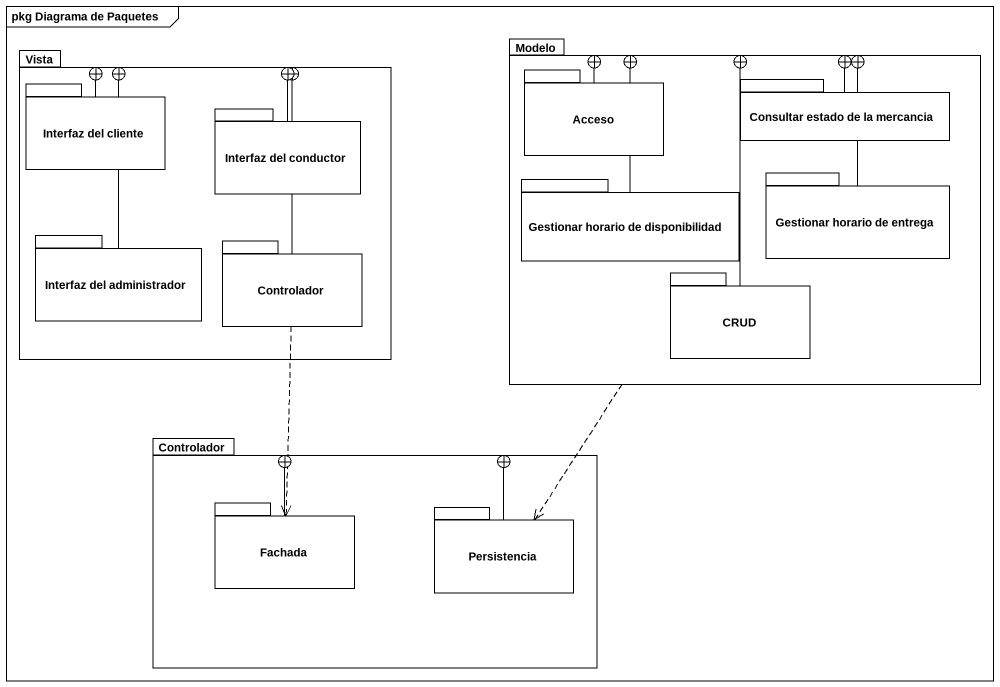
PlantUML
@startuml
mainframe pkg Diagrama de Paquetes
package Vista {
  package "Interfaz del cliente" as Interfaz_del_cliente {
  }
  package "Interfaz del conductor" as Interfaz_del_conductor {
  }
  package "Interfaz del administrador" as Interfaz_del_administrador {
  }
  package Controlador {
  }
}
package Modelo {
  package Acceso {
  }
  package "Consultar estado de la mercancia" as Consultar_estado_de_la {
  }
  package "Gestionar horario de disponibilidad" as Gestionar_horario_de {
  }
  package "Gestionar horario de entrega" as Gestionar_horario_de_entrega {
  }
  package CRUD {
  }
}
package "Controlador" as Controlador_2 {
  package Fachada {
  }
  package Persistencia {
  }
}
Interfaz_del_cliente --+ Vista
Modelo ..> Persistencia
Acceso --+ Modelo
Consultar_estado_de_la --+ Modelo
Consultar_estado_de_la --+ Modelo
Interfaz_del_conductor --+ Vista
Gestionar_horario_de -right-+ Modelo
Gestionar_horario_de -right-+ Modelo
Gestionar_horario_de_entrega -left-+ Modelo
Interfaz_del_administrador -up-+ Vista
Controlador -up-+ Vista
Controlador ..> Fachada
CRUD -up-+ Modelo
Fachada -right-+ Controlador_2
Persistencia -left-+ Controlador_2
@enduml
